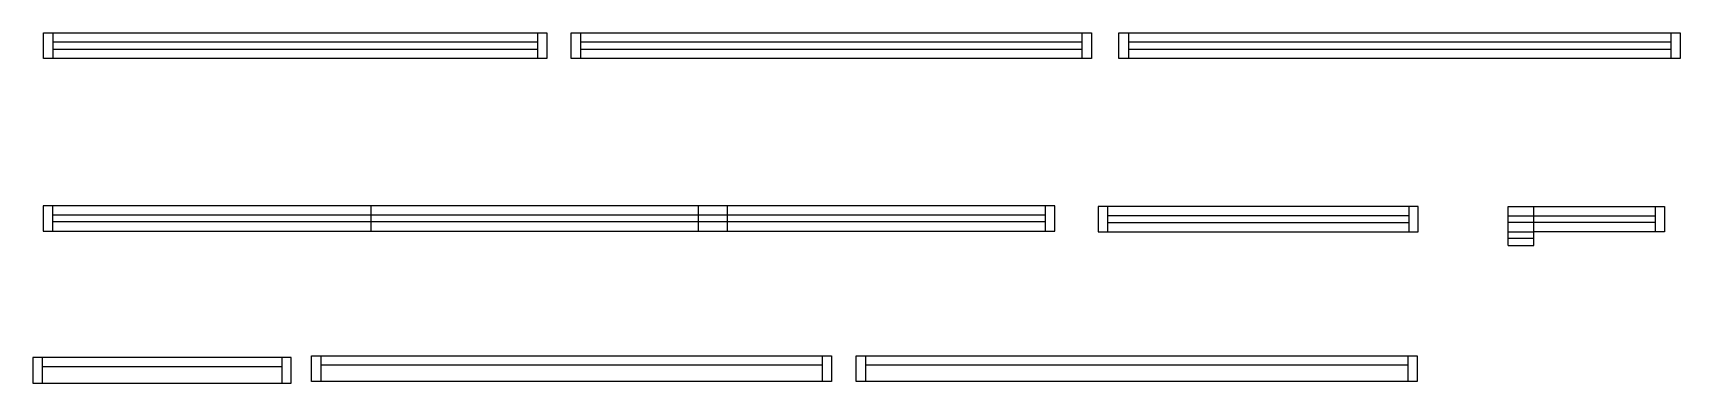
# Model space of a CAD drawing. Header units: metres. Extents: x 3419 to 4646, y 755 to 1016.
import ezdxf

# ---------------------------------------------------------------- set-up
doc = ezdxf.new("R2010")
doc.units = ezdxf.units.M
for name, color, linetype in [('Painéis', 7, 'Continuous'), ('SARR_2.2x7', 7, 'Continuous'), ('SARR_EDITAR', 7, 'Continuous')]:
    doc.layers.add(name, color=color, linetype=linetype)

msp = doc.modelspace()

# ---------------------------------------------------------------- linework, layer by layer
at = {"layer": 'Painéis', "color": 7, "lineweight": 25}
for p, q in [((3670.3, 887.4), (3670.3, 868.4)), ((3914.3, 887.4), (3914.3, 868.4)), ((3935.8, 887.4), (3935.8, 868.4)), ((4517.7, 857.9), (4517.7, 886.9)), ((4517.7, 886.9), (4634.2, 886.9)), ((4536.7, 867.9), (4536.7, 886.9)), ((4634.2, 886.9), (4634.2, 867.9)), ((4634.2, 867.9), (4536.7, 867.9)), ((4536.7, 857.9), (4536.7, 867.9)), ((4517.7, 857.9), (4536.7, 857.9))]:
    msp.add_line(p, q, dxfattribs=at)
for points in [[(3670.4, 997.1), (3426.4, 997.1), (3426.4, 1016.1), (3670.4, 1016.1)], [(3670.4, 1016.1), (3801.4, 1016.1), (3801.4, 997.1), (3670.4, 997.1)], [(4063.6, 997.1), (3819.6, 997.1), (3819.6, 1016.1), (4063.6, 1016.1)], [(4063.6, 1016.1), (4207.1, 1016.1), (4207.1, 997.1), (4063.6, 997.1)], [(4471.7, 997.1), (4227.7, 997.1), (4227.7, 1016.1), (4471.7, 1016.1)], [(4471.7, 1016.1), (4645.7, 1016.1), (4645.7, 997.1), (4471.7, 997.1)], [(3426.3, 887.4), (3426.3, 868.4), (4179.8, 868.4), (4179.8, 887.4), (3426.3, 887.4)], [(4212.1, 886.9), (4212.1, 867.9), (4450.6, 867.9), (4450.6, 886.9), (4212.1, 886.9)], [(3418.6, 774.4), (3418.6, 755.4), (3611.1, 755.4), (3611.1, 774.4), (3418.6, 774.4)], [(3870.1, 756.6), (3626.1, 756.6), (3626.1, 775.6), (3870.1, 775.6)], [(3870.1, 775.6), (4013.6, 775.6), (4013.6, 756.6), (3870.1, 756.6)], [(4275.8, 756.6), (4031.8, 756.6), (4031.8, 775.6), (4275.8, 775.6)], [(4275.8, 775.6), (4449.8, 775.6), (4449.8, 756.6), (4275.8, 756.6)]]:
    msp.add_lwpolyline(points, dxfattribs=at)
at = {"layer": 'SARR_2.2x7', "color": 7, "lineweight": 25}
for p, q in [((3433.4, 1016.1), (3433.4, 997.1)), ((3670.4, 1009.1), (3433.4, 1009.1)), ((3794.4, 1009.1), (3670.4, 1009.1)), ((3794.4, 1016.1), (3794.4, 997.1)), ((3826.6, 1016.1), (3826.6, 997.1)), ((4063.6, 1009.1), (3826.6, 1009.1)), ((4200.1, 1009.1), (4063.6, 1009.1)), ((4200.1, 1016.1), (4200.1, 997.1)), ((4234.7, 1016.1), (4234.7, 997.1)), ((4471.7, 1009.1), (4234.7, 1009.1)), ((4638.7, 1009.1), (4471.7, 1009.1)), ((4638.7, 1016.1), (4638.7, 997.1)), ((3433.4, 1004.1), (3670.4, 1004.1)), ((3670.4, 1004.1), (3794.4, 1004.1)), ((3826.6, 1004.1), (4063.6, 1004.1)), ((4063.6, 1004.1), (4200.1, 1004.1)), ((4234.7, 1004.1), (4471.7, 1004.1)), ((4471.7, 1004.1), (4638.7, 1004.1)), ((3433.3, 887.4), (3433.3, 868.4)), ((4172.8, 887.4), (4172.8, 868.4)), ((4219.1, 886.9), (4219.1, 867.9)), ((4443.6, 886.9), (4443.6, 867.9)), ((4627.2, 886.9), (4627.2, 867.9)), ((3670.3, 880.4), (3433.3, 880.4)), ((3670.3, 875.4), (3433.3, 875.4)), ((3914.3, 880.4), (3670.3, 880.4)), ((3914.3, 875.4), (3670.3, 875.4)), ((4172.8, 880.4), (3914.3, 880.4)), ((4172.8, 875.4), (3914.3, 875.4)), ((4443.6, 879.9), (4219.1, 879.9)), ((4219.1, 874.9), (4443.6, 874.9)), ((4517.7, 879.9), (4627.2, 879.9)), ((4627.2, 874.9), (4517.7, 874.9)), ((3425.6, 774.4), (3425.6, 755.4)), ((3604.1, 774.4), (3604.1, 755.4)), ((3633.1, 775.6), (3633.1, 756.6)), ((4006.6, 775.6), (4006.6, 756.6)), ((4038.8, 775.6), (4038.8, 756.6)), ((4442.8, 775.6), (4442.8, 756.6)), ((3604.1, 767.4), (3425.6, 767.4)), ((3870.1, 768.6), (3633.1, 768.6)), ((4006.6, 768.6), (3870.1, 768.6)), ((4275.8, 768.6), (4038.8, 768.6)), ((4442.8, 768.6), (4275.8, 768.6))]:
    msp.add_line(p, q, dxfattribs=at)
at = {"layer": 'SARR_EDITAR', "color": 7, "lineweight": 25}
for p, q in [((4517.7, 867.9), (4536.7, 867.9)), ((4536.7, 862.9), (4517.7, 862.9))]:
    msp.add_line(p, q, dxfattribs=at)

doc.saveas('drawing.dxf')
